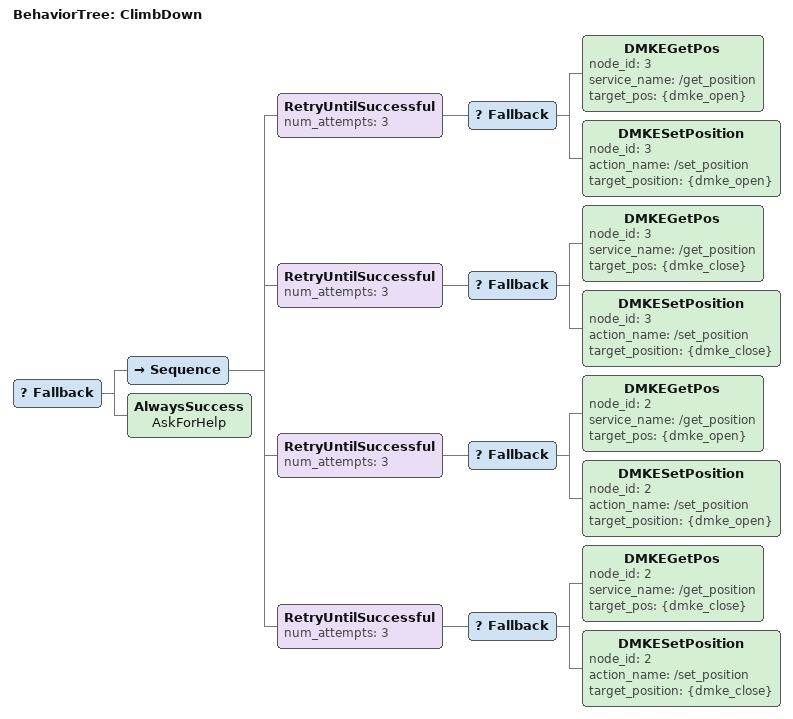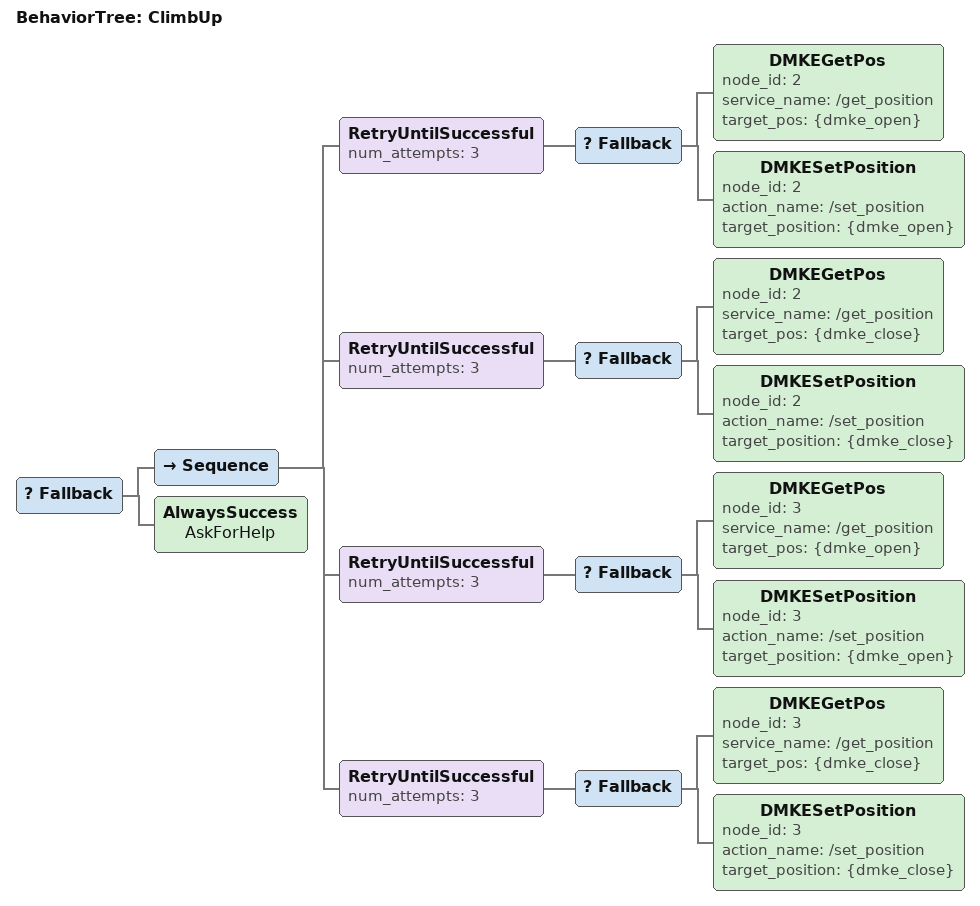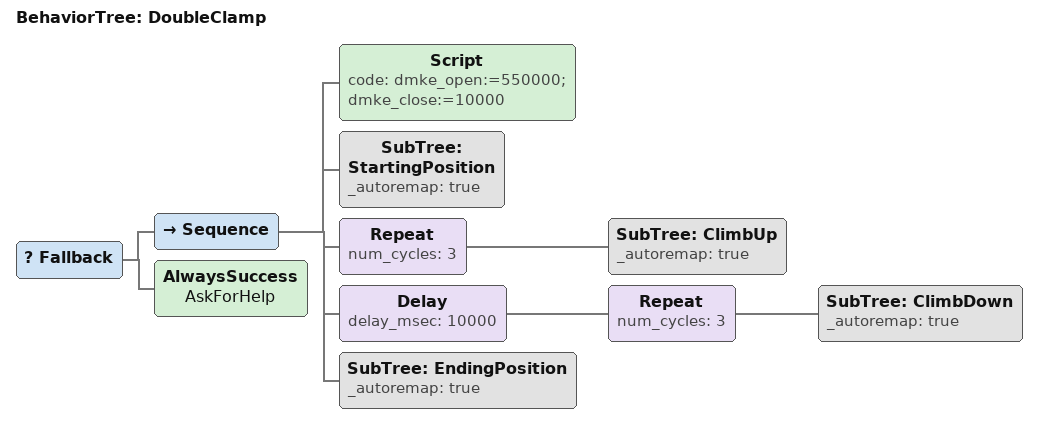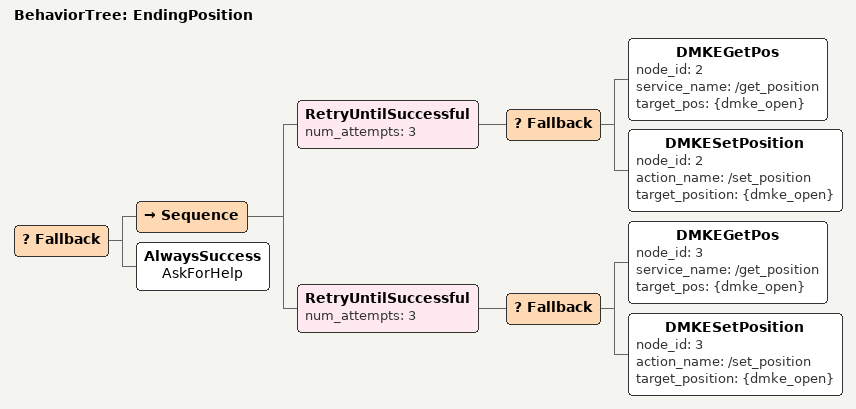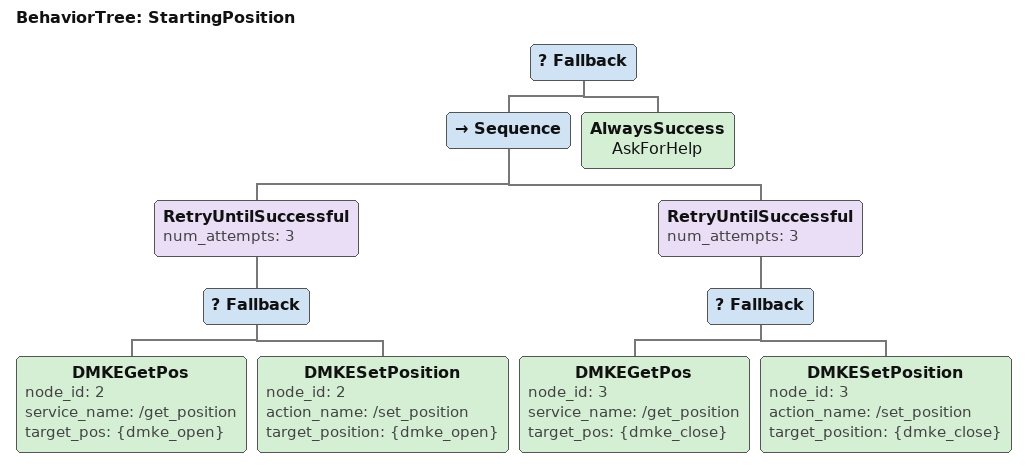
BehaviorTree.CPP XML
<?xml version="1.0" encoding="UTF-8"?>
<root BTCPP_format="4">
  <BehaviorTree ID="ClimbDown">
    <Fallback>
      <Sequence>
        <RetryUntilSuccessful num_attempts="3">
          <Fallback>
            <DMKEGetPos node_id="3"
                        service_name="/get_position"
                        target_pos="{dmke_open}"/>
            <DMKESetPosition node_id="3"
                             action_name="/set_position"
                             target_position="{dmke_open}"/>
          </Fallback>
        </RetryUntilSuccessful>
        <RetryUntilSuccessful num_attempts="3">
          <Fallback>
            <DMKEGetPos node_id="3"
                        service_name="/get_position"
                        target_pos="{dmke_close}"/>
            <DMKESetPosition node_id="3"
                             action_name="/set_position"
                             target_position="{dmke_close}"/>
          </Fallback>
        </RetryUntilSuccessful>
        <RetryUntilSuccessful num_attempts="3">
          <Fallback>
            <DMKEGetPos node_id="2"
                        service_name="/get_position"
                        target_pos="{dmke_open}"/>
            <DMKESetPosition node_id="2"
                             action_name="/set_position"
                             target_position="{dmke_open}"/>
          </Fallback>
        </RetryUntilSuccessful>
        <RetryUntilSuccessful num_attempts="3">
          <Fallback>
            <DMKEGetPos node_id="2"
                        service_name="/get_position"
                        target_pos="{dmke_close}"/>
            <DMKESetPosition node_id="2"
                             action_name="/set_position"
                             target_position="{dmke_close}"/>
          </Fallback>
        </RetryUntilSuccessful>
      </Sequence>
      <AlwaysSuccess name="AskForHelp"/>
    </Fallback>
  </BehaviorTree>

  <BehaviorTree ID="ClimbUp">
    <Fallback>
      <Sequence>
        <RetryUntilSuccessful num_attempts="3">
          <Fallback>
            <DMKEGetPos node_id="2"
                        service_name="/get_position"
                        target_pos="{dmke_open}"/>
            <DMKESetPosition node_id="2"
                             action_name="/set_position"
                             target_position="{dmke_open}"/>
          </Fallback>
        </RetryUntilSuccessful>
        <RetryUntilSuccessful num_attempts="3">
          <Fallback>
            <DMKEGetPos node_id="2"
                        service_name="/get_position"
                        target_pos="{dmke_close}"/>
            <DMKESetPosition node_id="2"
                             action_name="/set_position"
                             target_position="{dmke_close}"/>
          </Fallback>
        </RetryUntilSuccessful>
        <RetryUntilSuccessful num_attempts="3">
          <Fallback>
            <DMKEGetPos node_id="3"
                        service_name="/get_position"
                        target_pos="{dmke_open}"/>
            <DMKESetPosition node_id="3"
                             action_name="/set_position"
                             target_position="{dmke_open}"/>
          </Fallback>
        </RetryUntilSuccessful>
        <RetryUntilSuccessful num_attempts="3">
          <Fallback>
            <DMKEGetPos node_id="3"
                        service_name="/get_position"
                        target_pos="{dmke_close}"/>
            <DMKESetPosition node_id="3"
                             action_name="/set_position"
                             target_position="{dmke_close}"/>
          </Fallback>
        </RetryUntilSuccessful>
      </Sequence>
      <AlwaysSuccess name="AskForHelp"/>
    </Fallback>
  </BehaviorTree>

  <BehaviorTree ID="DoubleClamp">
    <Fallback>
      <Sequence>
        <Script code="dmke_open:=550000; dmke_close:=10000"/>
        <SubTree ID="StartingPosition"
                 _autoremap="true"/>
        <Repeat num_cycles="3">
          <SubTree ID="ClimbUp"
                   _autoremap="true"/>
        </Repeat>
        <Delay delay_msec="10000">
          <Repeat num_cycles="3">
            <SubTree ID="ClimbDown"
                     _autoremap="true"/>
          </Repeat>
        </Delay>
        <SubTree ID="EndingPosition"
                 _autoremap="true"/>
      </Sequence>
      <AlwaysSuccess name="AskForHelp"/>
    </Fallback>
  </BehaviorTree>

  <BehaviorTree ID="EndingPosition">
    <Fallback>
      <Sequence>
        <RetryUntilSuccessful num_attempts="3">
          <Fallback>
            <DMKEGetPos node_id="2"
                        service_name="/get_position"
                        target_pos="{dmke_open}"/>
            <DMKESetPosition node_id="2"
                             action_name="/set_position"
                             target_position="{dmke_open}"/>
          </Fallback>
        </RetryUntilSuccessful>
        <RetryUntilSuccessful num_attempts="3">
          <Fallback>
            <DMKEGetPos node_id="3"
                        service_name="/get_position"
                        target_pos="{dmke_open}"/>
            <DMKESetPosition node_id="3"
                             action_name="/set_position"
                             target_position="{dmke_open}"/>
          </Fallback>
        </RetryUntilSuccessful>
      </Sequence>
      <AlwaysSuccess name="AskForHelp"/>
    </Fallback>
  </BehaviorTree>

  <BehaviorTree ID="StartingPosition">
    <Fallback>
      <Sequence>
        <RetryUntilSuccessful num_attempts="3">
          <Fallback>
            <DMKEGetPos node_id="2"
                        service_name="/get_position"
                        target_pos="{dmke_open}"/>
            <DMKESetPosition node_id="2"
                             action_name="/set_position"
                             target_position="{dmke_open}"/>
          </Fallback>
        </RetryUntilSuccessful>
        <RetryUntilSuccessful num_attempts="3">
          <Fallback>
            <DMKEGetPos node_id="3"
                        service_name="/get_position"
                        target_pos="{dmke_close}"/>
            <DMKESetPosition node_id="3"
                             action_name="/set_position"
                             target_position="{dmke_close}"/>
          </Fallback>
        </RetryUntilSuccessful>
      </Sequence>
      <AlwaysSuccess name="AskForHelp"/>
    </Fallback>
  </BehaviorTree>

</root>
